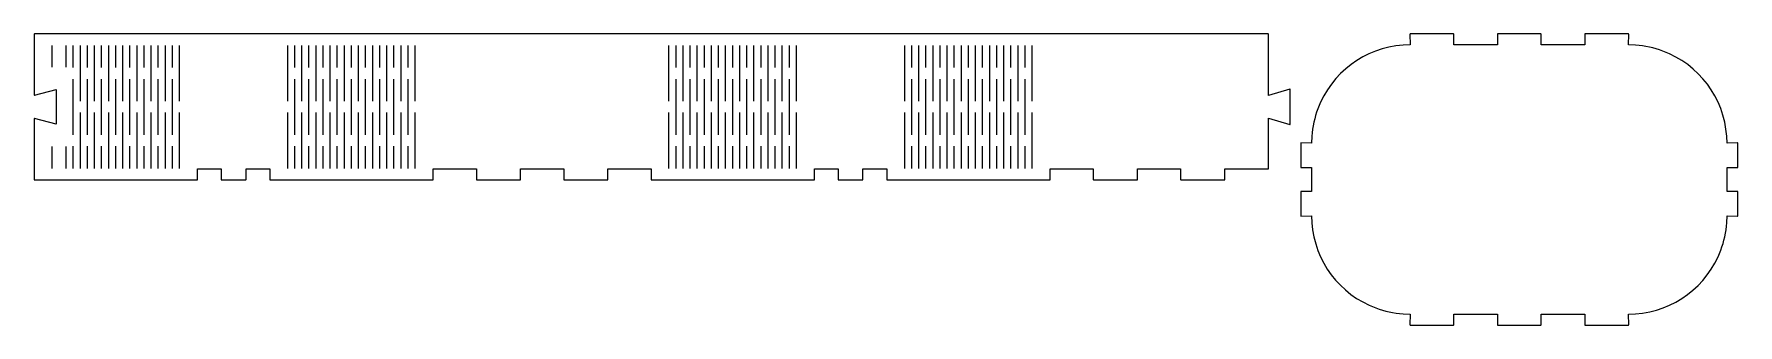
# Model space of a CAD drawing. Header units: millimetres. Extents: x 5 to 473, y 315 to 395.
import ezdxf

# ---------------------------------------------------------------- set-up
doc = ezdxf.new("R2010")
doc.units = ezdxf.units.MM
doc.layers.add('CUT', color=1, linetype='CONTINUOUS')

msp = doc.modelspace()

# ---------------------------------------------------------------- linework, layer by layer
at = {"layer": 'CUT'}
for p, q in [((9.8661, 385.925), (9.8661, 391.925)), ((13.7589, 385.925), (13.7589, 391.925)), ((15.7053, 385.825), (15.7053, 391.925)), ((17.6517, 376.575), (17.6517, 391.925)), ((19.5982, 385.825), (19.5982, 391.925)), ((21.5446, 376.575), (21.5446, 391.925)), ((23.491, 385.825), (23.491, 391.925)), ((25.4374, 376.575), (25.4374, 391.925)), ((27.3838, 385.825), (27.3838, 391.925)), ((29.3303, 376.575), (29.3303, 391.925)), ((31.2767, 385.825), (31.2767, 391.925)), ((33.2231, 376.575), (33.2231, 391.925)), ((35.1695, 385.825), (35.1695, 391.925)), ((37.116, 376.575), (37.116, 391.925)), ((39.0624, 385.825), (39.0624, 391.925)), ((41.0088, 376.575), (41.0088, 391.925)), ((42.9552, 385.825), (42.9552, 391.925)), ((44.9016, 376.575), (44.9016, 391.925)), ((74.6337, 376.575), (74.6337, 391.925)), ((76.5802, 385.825), (76.5802, 391.925)), ((78.5266, 376.575), (78.5266, 391.925)), ((80.473, 385.825), (80.473, 391.925)), ((82.4194, 376.575), (82.4194, 391.925)), ((84.3659, 385.825), (84.3659, 391.925)), ((86.3123, 376.575), (86.3123, 391.925)), ((88.2587, 385.825), (88.2587, 391.925)), ((90.2051, 376.575), (90.2051, 391.925)), ((92.1515, 385.825), (92.1515, 391.925)), ((94.098, 376.575), (94.098, 391.925)), ((96.0444, 385.825), (96.0444, 391.925)), ((97.9908, 376.575), (97.9908, 391.925)), ((99.9372, 385.825), (99.9372, 391.925)), ((101.8837, 376.575), (101.8837, 391.925)), ((103.8301, 385.825), (103.8301, 391.925)), ((105.7765, 376.575), (105.7765, 391.925)), ((107.7229, 385.825), (107.7229, 391.925)), ((109.6693, 376.575), (109.6693, 391.925)), ((179.4014, 376.575), (179.4014, 391.925)), ((181.3479, 385.825), (181.3479, 391.925)), ((183.2943, 376.575), (183.2943, 391.925)), ((185.2407, 385.825), (185.2407, 391.925)), ((187.1871, 376.575), (187.1871, 391.925)), ((189.1336, 385.825), (189.1336, 391.925)), ((191.08, 376.575), (191.08, 391.925)), ((193.0264, 385.825), (193.0264, 391.925)), ((194.9728, 376.575), (194.9728, 391.925)), ((196.9192, 385.825), (196.9192, 391.925)), ((198.8657, 376.575), (198.8657, 391.925)), ((200.8121, 385.825), (200.8121, 391.925)), ((202.7585, 376.575), (202.7585, 391.925)), ((204.7049, 385.825), (204.7049, 391.925)), ((206.6513, 376.575), (206.6513, 391.925)), ((208.5978, 385.825), (208.5978, 391.925)), ((210.5442, 376.575), (210.5442, 391.925)), ((212.4906, 385.825), (212.4906, 391.925)), ((214.437, 376.575), (214.437, 391.925)), ((244.1691, 376.575), (244.1691, 391.925)), ((246.1156, 385.825), (246.1156, 391.925)), ((248.062, 376.575), (248.062, 391.925)), ((250.0084, 385.825), (250.0084, 391.925)), ((251.9548, 376.575), (251.9548, 391.925)), ((253.9012, 385.825), (253.9012, 391.925)), ((255.8477, 376.575), (255.8477, 391.925)), ((257.7941, 385.825), (257.7941, 391.925)), ((259.7405, 376.575), (259.7405, 391.925)), ((261.6869, 385.825), (261.6869, 391.925)), ((263.6334, 376.575), (263.6334, 391.925)), ((265.5798, 385.825), (265.5798, 391.925)), ((267.5262, 376.575), (267.5262, 391.925)), ((269.4726, 385.825), (269.4726, 391.925)), ((271.419, 376.575), (271.419, 391.925)), ((273.3655, 385.825), (273.3655, 391.925)), ((275.3119, 376.575), (275.3119, 391.925)), ((277.2583, 385.825), (277.2583, 391.925)), ((279.2047, 376.575), (279.2047, 391.925)), ((15.7053, 367.325), (15.7053, 382.675)), ((19.5982, 367.325), (19.5982, 382.675)), ((23.491, 367.325), (23.491, 382.675)), ((27.3838, 367.325), (27.3838, 382.675)), ((31.2767, 367.325), (31.2767, 382.675)), ((35.1695, 367.325), (35.1695, 382.675)), ((39.0624, 367.325), (39.0624, 382.675)), ((42.9552, 367.325), (42.9552, 382.675)), ((76.5802, 367.325), (76.5802, 382.675)), ((80.473, 367.325), (80.473, 382.675)), ((84.3659, 367.325), (84.3659, 382.675)), ((88.2587, 367.325), (88.2587, 382.675)), ((92.1515, 367.325), (92.1515, 382.675)), ((96.0444, 367.325), (96.0444, 382.675)), ((99.9372, 367.325), (99.9372, 382.675)), ((103.8301, 367.325), (103.8301, 382.675)), ((107.7229, 367.325), (107.7229, 382.675)), ((181.3479, 367.325), (181.3479, 382.675)), ((185.2407, 367.325), (185.2407, 382.675)), ((189.1336, 367.325), (189.1336, 382.675)), ((193.0264, 367.325), (193.0264, 382.675)), ((196.9192, 367.325), (196.9192, 382.675)), ((200.8121, 367.325), (200.8121, 382.675)), ((204.7049, 367.325), (204.7049, 382.675)), ((208.5978, 367.325), (208.5978, 382.675)), ((212.4906, 367.325), (212.4906, 382.675)), ((246.1156, 367.325), (246.1156, 382.675)), ((250.0084, 367.325), (250.0084, 382.675)), ((253.9012, 367.325), (253.9012, 382.675)), ((257.7941, 367.325), (257.7941, 382.675)), ((261.6869, 367.325), (261.6869, 382.675)), ((265.5798, 367.325), (265.5798, 382.675)), ((269.4726, 367.325), (269.4726, 382.675)), ((273.3655, 367.325), (273.3655, 382.675)), ((277.2583, 367.325), (277.2583, 382.675)), ((17.6517, 358.075), (17.6517, 373.425)), ((21.5446, 358.075), (21.5446, 373.425)), ((25.4374, 358.075), (25.4374, 373.425)), ((29.3303, 358.075), (29.3303, 373.425)), ((33.2231, 358.075), (33.2231, 373.425)), ((37.116, 358.075), (37.116, 373.425)), ((41.0088, 358.075), (41.0088, 373.425)), ((44.9016, 358.075), (44.9016, 373.425)), ((74.6337, 358.075), (74.6337, 373.425)), ((78.5266, 358.075), (78.5266, 373.425)), ((82.4194, 358.075), (82.4194, 373.425)), ((86.3123, 358.075), (86.3123, 373.425)), ((90.2051, 358.075), (90.2051, 373.425)), ((94.098, 358.075), (94.098, 373.425)), ((97.9908, 358.075), (97.9908, 373.425)), ((101.8837, 358.075), (101.8837, 373.425)), ((105.7765, 358.075), (105.7765, 373.425)), ((109.6693, 358.075), (109.6693, 373.425)), ((179.4014, 358.075), (179.4014, 373.425)), ((183.2943, 358.075), (183.2943, 373.425)), ((187.1871, 358.075), (187.1871, 373.425)), ((191.08, 358.075), (191.08, 373.425)), ((194.9728, 358.075), (194.9728, 373.425)), ((198.8657, 358.075), (198.8657, 373.425)), ((202.7585, 358.075), (202.7585, 373.425)), ((206.6513, 358.075), (206.6513, 373.425)), ((210.5442, 358.075), (210.5442, 373.425)), ((214.437, 358.075), (214.437, 373.425)), ((244.1691, 358.075), (244.1691, 373.425)), ((248.062, 358.075), (248.062, 373.425)), ((251.9548, 358.075), (251.9548, 373.425)), ((255.8477, 358.075), (255.8477, 373.425)), ((259.7405, 358.075), (259.7405, 373.425)), ((263.6334, 358.075), (263.6334, 373.425)), ((267.5262, 358.075), (267.5262, 373.425)), ((271.419, 358.075), (271.419, 373.425)), ((275.3119, 358.075), (275.3119, 373.425)), ((279.2047, 358.075), (279.2047, 373.425)), ((9.8661, 358.075), (9.8661, 364.075)), ((13.7589, 358.075), (13.7589, 364.075)), ((15.7053, 358.075), (15.7053, 364.175)), ((19.5982, 358.075), (19.5982, 364.175)), ((23.491, 358.075), (23.491, 364.175)), ((27.3838, 358.075), (27.3838, 364.175)), ((31.2767, 358.075), (31.2767, 364.175)), ((35.1695, 358.075), (35.1695, 364.175)), ((39.0624, 358.075), (39.0624, 364.175)), ((42.9552, 358.075), (42.9552, 364.175)), ((76.5802, 358.075), (76.5802, 364.175)), ((80.473, 358.075), (80.473, 364.175)), ((84.3659, 358.075), (84.3659, 364.175)), ((88.2587, 358.075), (88.2587, 364.175)), ((92.1515, 358.075), (92.1515, 364.175)), ((96.0444, 358.075), (96.0444, 364.175)), ((99.9372, 358.075), (99.9372, 364.175)), ((103.8301, 358.075), (103.8301, 364.175)), ((107.7229, 358.075), (107.7229, 364.175)), ((181.3479, 358.075), (181.3479, 364.175)), ((185.2407, 358.075), (185.2407, 364.175)), ((189.1336, 358.075), (189.1336, 364.175)), ((193.0264, 358.075), (193.0264, 364.175)), ((196.9192, 358.075), (196.9192, 364.175)), ((200.8121, 358.075), (200.8121, 364.175)), ((204.7049, 358.075), (204.7049, 364.175)), ((208.5978, 358.075), (208.5978, 364.175)), ((212.4906, 358.075), (212.4906, 364.175)), ((246.1156, 358.075), (246.1156, 364.175)), ((250.0084, 358.075), (250.0084, 364.175)), ((253.9012, 358.075), (253.9012, 364.175)), ((257.7941, 358.075), (257.7941, 364.175)), ((261.6869, 358.075), (261.6869, 364.175)), ((265.5798, 358.075), (265.5798, 364.175)), ((269.4726, 358.075), (269.4726, 364.175)), ((273.3655, 358.075), (273.3655, 364.175)), ((277.2583, 358.075), (277.2583, 364.175))]:
    msp.add_line(p, q, dxfattribs=at)
for points in [[(5, 354.925), (49.7677, 354.925, 0.4142), (49.8427, 355), (49.8427, 357.925), (56.3594, 357.925), (56.3594, 355, 0.4142), (56.4344, 354.925), (63.101, 354.925, 0.4142), (63.176, 355), (63.176, 357.925), (69.6927, 357.925), (69.6927, 355, 0.4142), (69.7677, 354.925), (114.5354, 354.925, 0.4142), (114.6104, 355), (114.6104, 357.925), (126.4604, 357.925), (126.4604, 355, 0.4142), (126.5354, 354.925), (138.5354, 354.925, 0.4142), (138.6104, 355), (138.6104, 357.925), (150.4604, 357.925), (150.4604, 355, 0.4142), (150.5354, 354.925), (162.5354, 354.925, 0.4142), (162.6104, 355), (162.6104, 357.925), (174.4604, 357.925), (174.4604, 355, 0.4142), (174.5354, 354.925), (219.3031, 354.925, 0.4142), (219.3781, 355), (219.3781, 357.925), (225.8948, 357.925), (225.8948, 355, 0.4142), (225.9698, 354.925), (232.6364, 354.925, 0.4142), (232.7114, 355), (232.7114, 357.925), (239.2281, 357.925), (239.2281, 355, 0.4142), (239.3031, 354.925), (284.0708, 354.925, 0.4142), (284.1458, 355), (284.1458, 357.925), (295.9958, 357.925), (295.9958, 355, 0.4142), (296.0708, 354.925), (308.0708, 354.925, 0.4142), (308.1458, 355), (308.1458, 357.925), (319.9958, 357.925), (319.9958, 355, 0.4142), (320.0708, 354.925), (332.0708, 354.925, 0.4142), (332.1458, 355), (332.1458, 357.925), (344.0708, 357.925, 0.4142), (344.1458, 358), (344.1458, 371.8963), (350.0493, 370.1282, 0.5023), (350.1458, 370.2), (350.1458, 379.8, 0.5023), (350.0493, 379.8718), (344.1458, 378.1037), (344.1458, 395, 0.4142), (344.0708, 395.075), (5, 395.075, 0.4142), (4.925, 395), (4.925, 378.3053, 0.4895), (5.0186, 378.2327), (10.975, 379.7534), (10.975, 370.2466), (5.0186, 371.7673, 0.4895), (4.925, 371.6947), (4.925, 355, 0.4142)], [(356.0648, 343.0685, 0.2936), (373.609, 319.6321, 0.0715), (381.1393, 317.994, 0.0092), (381.142, 317.9938), (383.1002, 317.9257), (382.9958, 315.0027, 0.4247), (383.0708, 314.925), (395.0208, 314.925, 0.4142), (395.0958, 315), (395.0958, 317.925), (407.0458, 317.925), (407.0458, 315, 0.4142), (407.1208, 314.925), (419.0208, 314.925, 0.4142), (419.0958, 315), (419.0958, 317.925), (431.0458, 317.925), (431.0458, 315, 0.4142), (431.1208, 314.925), (443.0708, 314.925, 0.4247), (443.1457, 315.0027), (443.0413, 317.9257), (444.9995, 317.9938, 0.0092), (445.0023, 317.994, 0.2936), (468.4387, 335.5383, 0.0715), (470.0768, 343.0685, 0.0092), (470.0769, 343.0712), (470.145, 345.0294), (473.0681, 344.925, 0.4247), (473.1458, 345), (473.1458, 351.6167, 0.4142), (473.0708, 351.6917), (470.1458, 351.6917), (470.1458, 358.3083), (473.0708, 358.3083, 0.4142), (473.1458, 358.3833), (473.1458, 365, 0.4247), (473.0681, 365.075), (470.145, 364.9706), (470.0769, 366.9288, 0.0092), (470.0768, 366.9315, 0.2936), (452.5325, 390.3679, 0.0715), (445.0023, 392.006, 0.0092), (444.9995, 392.0062), (443.0413, 392.0743), (443.1457, 394.9973, 0.4247), (443.0708, 395.075), (431.1208, 395.075, 0.4142), (431.0458, 395), (431.0458, 392.075), (419.0958, 392.075), (419.0958, 395, 0.4142), (419.0208, 395.075), (407.1208, 395.075, 0.4142), (407.0458, 395), (407.0458, 392.075), (395.0958, 392.075), (395.0958, 395, 0.4142), (395.0208, 395.075), (383.0708, 395.075, 0.4247), (382.9958, 394.9973), (383.1002, 392.0743), (381.142, 392.0062, 0.0092), (381.1393, 392.006, 0.2936), (357.7029, 374.4617, 0.0715), (356.0648, 366.9315, 0.0092), (356.0646, 366.9288), (355.9965, 364.9706), (353.0735, 365.075, 0.4247), (352.9958, 365), (352.9958, 358.3833, 0.4142), (353.0708, 358.3083), (355.9958, 358.3083), (355.9958, 351.6917), (353.0708, 351.6917, 0.4142), (352.9958, 351.6167), (352.9958, 345, 0.4247), (353.0735, 344.925), (355.9965, 345.0294), (356.0646, 343.0712, 0.0092)]]:
    msp.add_lwpolyline(points, format="xyb", close=True, dxfattribs=at)

doc.saveas('drawing.dxf')
